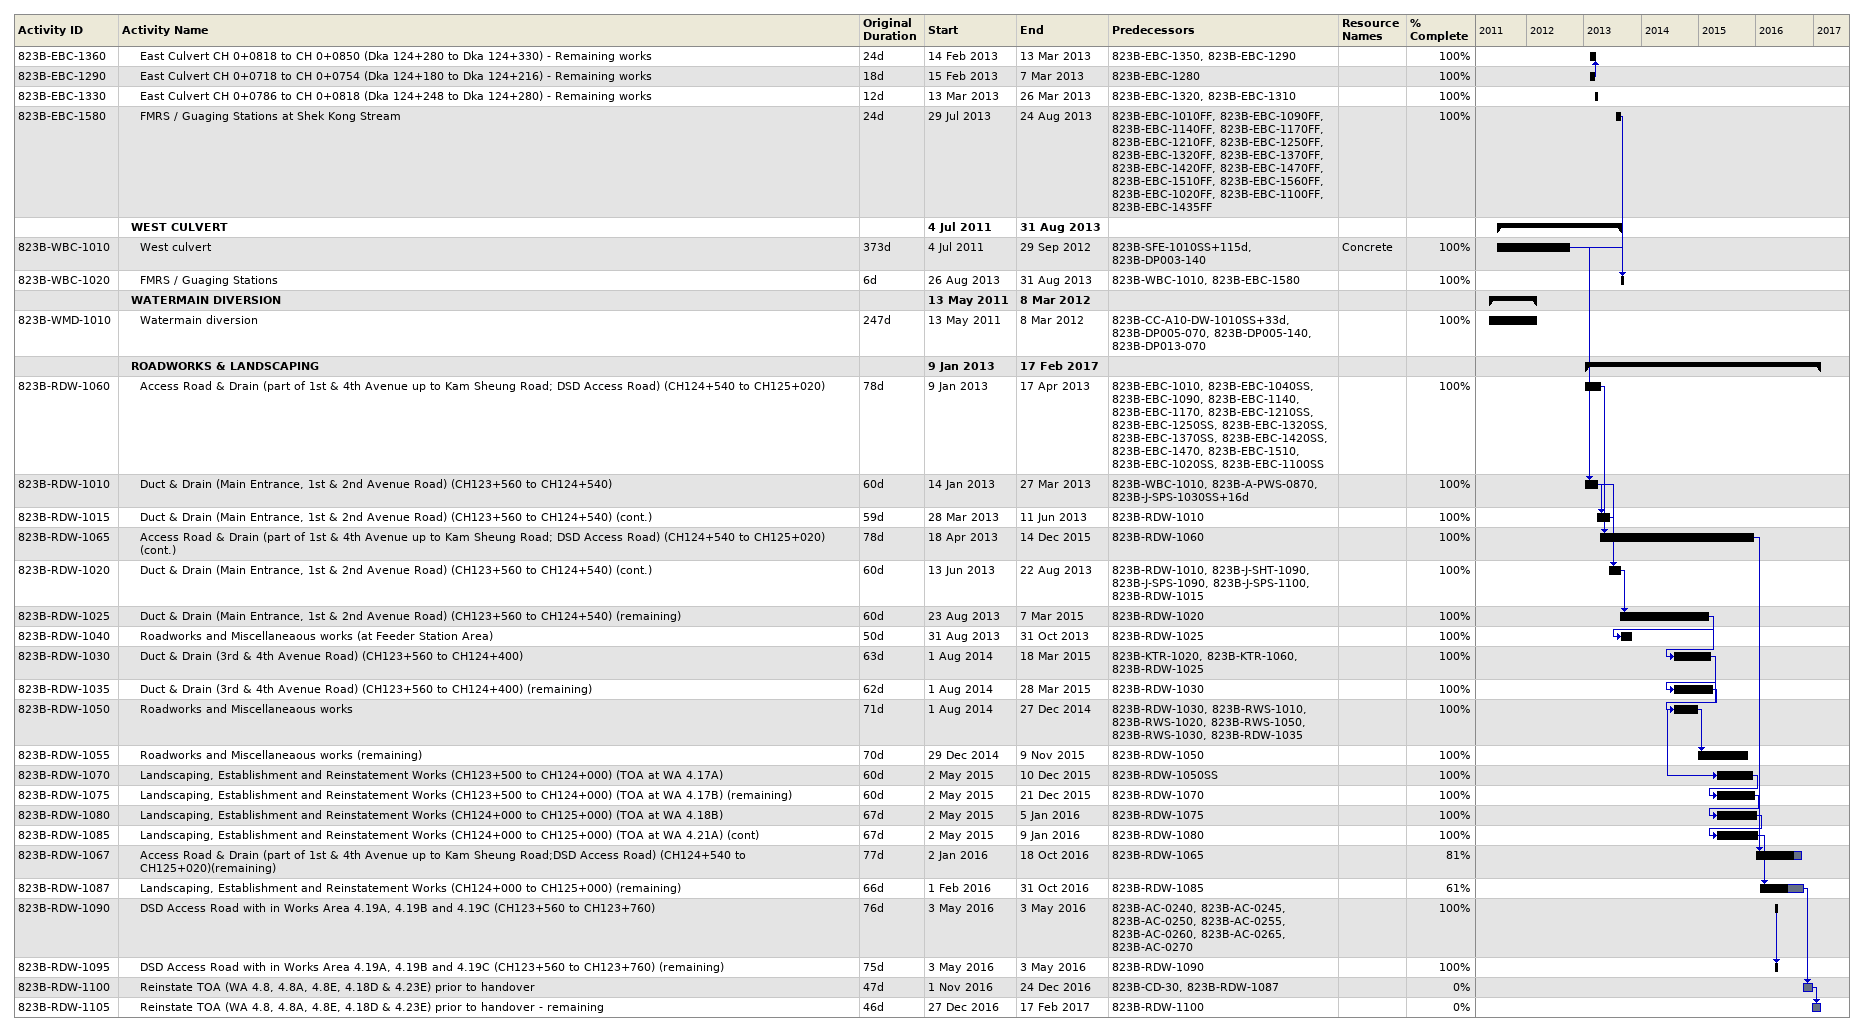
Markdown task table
| ID | Level | Task | Original duration | Start | Finish | Predecessors | Resources | % complete |
|---|---|---|---|---|---|---|---|---|
| 823B-EBC-1360 | 3 | East Culvert CH 0+0818 to CH 0+0850 (Dka 124+280 to Dka 124+330) - Remaining works | 24d | 2013-02-14 | 2013-03-13 | 823B-EBC-1350, 823B-EBC-1290 |  | 100 |
| 823B-EBC-1290 | 3 | East Culvert CH 0+0718 to CH 0+0754 (Dka 124+180 to Dka 124+216) - Remaining works | 18d | 2013-02-15 | 2013-03-07 | 823B-EBC-1280 |  | 100 |
| 823B-EBC-1330 | 3 | East Culvert CH 0+0786 to CH 0+0818 (Dka 124+248 to Dka 124+280) - Remaining works | 12d | 2013-03-13 | 2013-03-26 | 823B-EBC-1320, 823B-EBC-1310 |  | 100 |
| 823B-EBC-1580 | 3 | FMRS / Guaging Stations at Shek Kong Stream | 24d | 2013-07-29 | 2013-08-24 | 823B-EBC-1010FF, 823B-EBC-1090FF, 823B-EBC-1140FF, 823B-EBC-1170FF, 823B-EBC-1210FF, 823B-EBC-1250FF, 823B-EBC-1320FF, 823B-EBC-1370FF, 823B-EBC-1420FF, 823B-EBC-1470FF, 823B-EBC-1510FF, 823B-EBC-1560FF, 823B-EBC-1020FF, 823B-EBC-1100FF, 823B-EBC-1435FF |  | 100 |
|  | 2 | **WEST CULVERT** |  | 2011-07-04 | 2013-08-31 |  |  |  |
| 823B-WBC-1010 | 3 | West culvert | 373d | 2011-07-04 | 2012-09-29 | 823B-SFE-1010SS+115d, 823B-DP003-140 | Concrete | 100 |
| 823B-WBC-1020 | 3 | FMRS / Guaging Stations | 6d | 2013-08-26 | 2013-08-31 | 823B-WBC-1010, 823B-EBC-1580 |  | 100 |
|  | 2 | **WATERMAIN DIVERSION** |  | 2011-05-13 | 2012-03-08 |  |  |  |
| 823B-WMD-1010 | 3 | Watermain diversion | 247d | 2011-05-13 | 2012-03-08 | 823B-CC-A10-DW-1010SS+33d, 823B-DP005-070, 823B-DP005-140, 823B-DP013-070 |  | 100 |
|  | 2 | **ROADWORKS & LANDSCAPING** |  | 2013-01-09 | 2017-02-17 |  |  |  |
| 823B-RDW-1060 | 3 | Access Road & Drain (part of 1st & 4th Avenue up to Kam Sheung Road; DSD Access Road) (CH124+540 to CH125+020) | 78d | 2013-01-09 | 2013-04-17 | 823B-EBC-1010, 823B-EBC-1040SS, 823B-EBC-1090, 823B-EBC-1140, 823B-EBC-1170, 823B-EBC-1210SS, 823B-EBC-1250SS, 823B-EBC-1320SS, 823B-EBC-1370SS, 823B-EBC-1420SS, 823B-EBC-1470, 823B-EBC-1510, 823B-EBC-1020SS, 823B-EBC-1100SS |  | 100 |
| 823B-RDW-1010 | 3 | Duct & Drain (Main Entrance, 1st & 2nd Avenue Road) (CH123+560 to CH124+540) | 60d | 2013-01-14 | 2013-03-27 | 823B-WBC-1010, 823B-A-PWS-0870, 823B-J-SPS-1030SS+16d |  | 100 |
| 823B-RDW-1015 | 3 | Duct & Drain (Main Entrance, 1st & 2nd Avenue Road) (CH123+560 to CH124+540) (cont.) | 59d | 2013-03-28 | 2013-06-11 | 823B-RDW-1010 |  | 100 |
| 823B-RDW-1065 | 3 | Access Road & Drain (part of 1st & 4th Avenue up to Kam Sheung Road; DSD Access Road) (CH124+540 to CH125+020) (cont.) | 78d | 2013-04-18 | 2015-12-14 | 823B-RDW-1060 |  | 100 |
| 823B-RDW-1020 | 3 | Duct & Drain (Main Entrance, 1st & 2nd Avenue Road) (CH123+560 to CH124+540) (cont.) | 60d | 2013-06-13 | 2013-08-22 | 823B-RDW-1010, 823B-J-SHT-1090, 823B-J-SPS-1090, 823B-J-SPS-1100, 823B-RDW-1015 |  | 100 |
| 823B-RDW-1025 | 3 | Duct & Drain (Main Entrance, 1st & 2nd Avenue Road) (CH123+560 to CH124+540) (remaining) | 60d | 2013-08-23 | 2015-03-07 | 823B-RDW-1020 |  | 100 |
| 823B-RDW-1040 | 3 | Roadworks and Miscellaneaous works (at Feeder Station Area) | 50d | 2013-08-31 | 2013-10-31 | 823B-RDW-1025 |  | 100 |
| 823B-RDW-1030 | 3 | Duct & Drain (3rd & 4th Avenue Road) (CH123+560 to CH124+400) | 63d | 2014-08-01 | 2015-03-18 | 823B-KTR-1020, 823B-KTR-1060, 823B-RDW-1025 |  | 100 |
| 823B-RDW-1035 | 3 | Duct & Drain (3rd & 4th Avenue Road) (CH123+560 to CH124+400) (remaining) | 62d | 2014-08-01 | 2015-03-28 | 823B-RDW-1030 |  | 100 |
| 823B-RDW-1050 | 3 | Roadworks and Miscellaneaous works | 71d | 2014-08-01 | 2014-12-27 | 823B-RDW-1030, 823B-RWS-1010, 823B-RWS-1020, 823B-RWS-1050, 823B-RWS-1030, 823B-RDW-1035 |  | 100 |
| 823B-RDW-1055 | 3 | Roadworks and Miscellaneaous works (remaining) | 70d | 2014-12-29 | 2015-11-09 | 823B-RDW-1050 |  | 100 |
| 823B-RDW-1070 | 3 | Landscaping, Establishment and Reinstatement Works (CH123+500 to CH124+000) (TOA at WA 4.17A) | 60d | 2015-05-02 | 2015-12-10 | 823B-RDW-1050SS |  | 100 |
| 823B-RDW-1075 | 3 | Landscaping, Establishment and Reinstatement Works (CH123+500 to CH124+000) (TOA at WA 4.17B) (remaining) | 60d | 2015-05-02 | 2015-12-21 | 823B-RDW-1070 |  | 100 |
| 823B-RDW-1080 | 3 | Landscaping, Establishment and Reinstatement Works (CH124+000 to CH125+000) (TOA at WA 4.18B) | 67d | 2015-05-02 | 2016-01-05 | 823B-RDW-1075 |  | 100 |
| 823B-RDW-1085 | 3 | Landscaping, Establishment and Reinstatement Works (CH124+000 to CH125+000) (TOA at WA 4.21A) (cont) | 67d | 2015-05-02 | 2016-01-09 | 823B-RDW-1080 |  | 100 |
| 823B-RDW-1067 | 3 | Access Road & Drain (part of 1st & 4th Avenue up to Kam Sheung Road;DSD Access Road) (CH124+540 to CH125+020)(remaining) | 77d | 2016-01-02 | 2016-10-18 | 823B-RDW-1065 |  | 81 |
| 823B-RDW-1087 | 3 | Landscaping, Establishment and Reinstatement Works (CH124+000 to CH125+000) (remaining) | 66d | 2016-02-01 | 2016-10-31 | 823B-RDW-1085 |  | 61 |
| 823B-RDW-1090 | 3 | DSD Access Road with in Works Area 4.19A, 4.19B and 4.19C (CH123+560 to CH123+760) | 76d | 2016-05-03 | 2016-05-03 | 823B-AC-0240, 823B-AC-0245, 823B-AC-0250, 823B-AC-0255, 823B-AC-0260, 823B-AC-0265, 823B-AC-0270 |  | 100 |
| 823B-RDW-1095 | 3 | DSD Access Road with in Works Area 4.19A, 4.19B and 4.19C (CH123+560 to CH123+760) (remaining) | 75d | 2016-05-03 | 2016-05-03 | 823B-RDW-1090 |  | 100 |
| 823B-RDW-1100 | 3 | Reinstate TOA (WA 4.8, 4.8A, 4.8E, 4.18D & 4.23E) prior to handover | 47d | 2016-11-01 | 2016-12-24 | 823B-CD-30, 823B-RDW-1087 |  | 0 |
| 823B-RDW-1105 | 3 | Reinstate TOA (WA 4.8, 4.8A, 4.8E, 4.18D & 4.23E) prior to handover - remaining | 46d | 2016-12-27 | 2017-02-17 | 823B-RDW-1100 |  | 0 |
